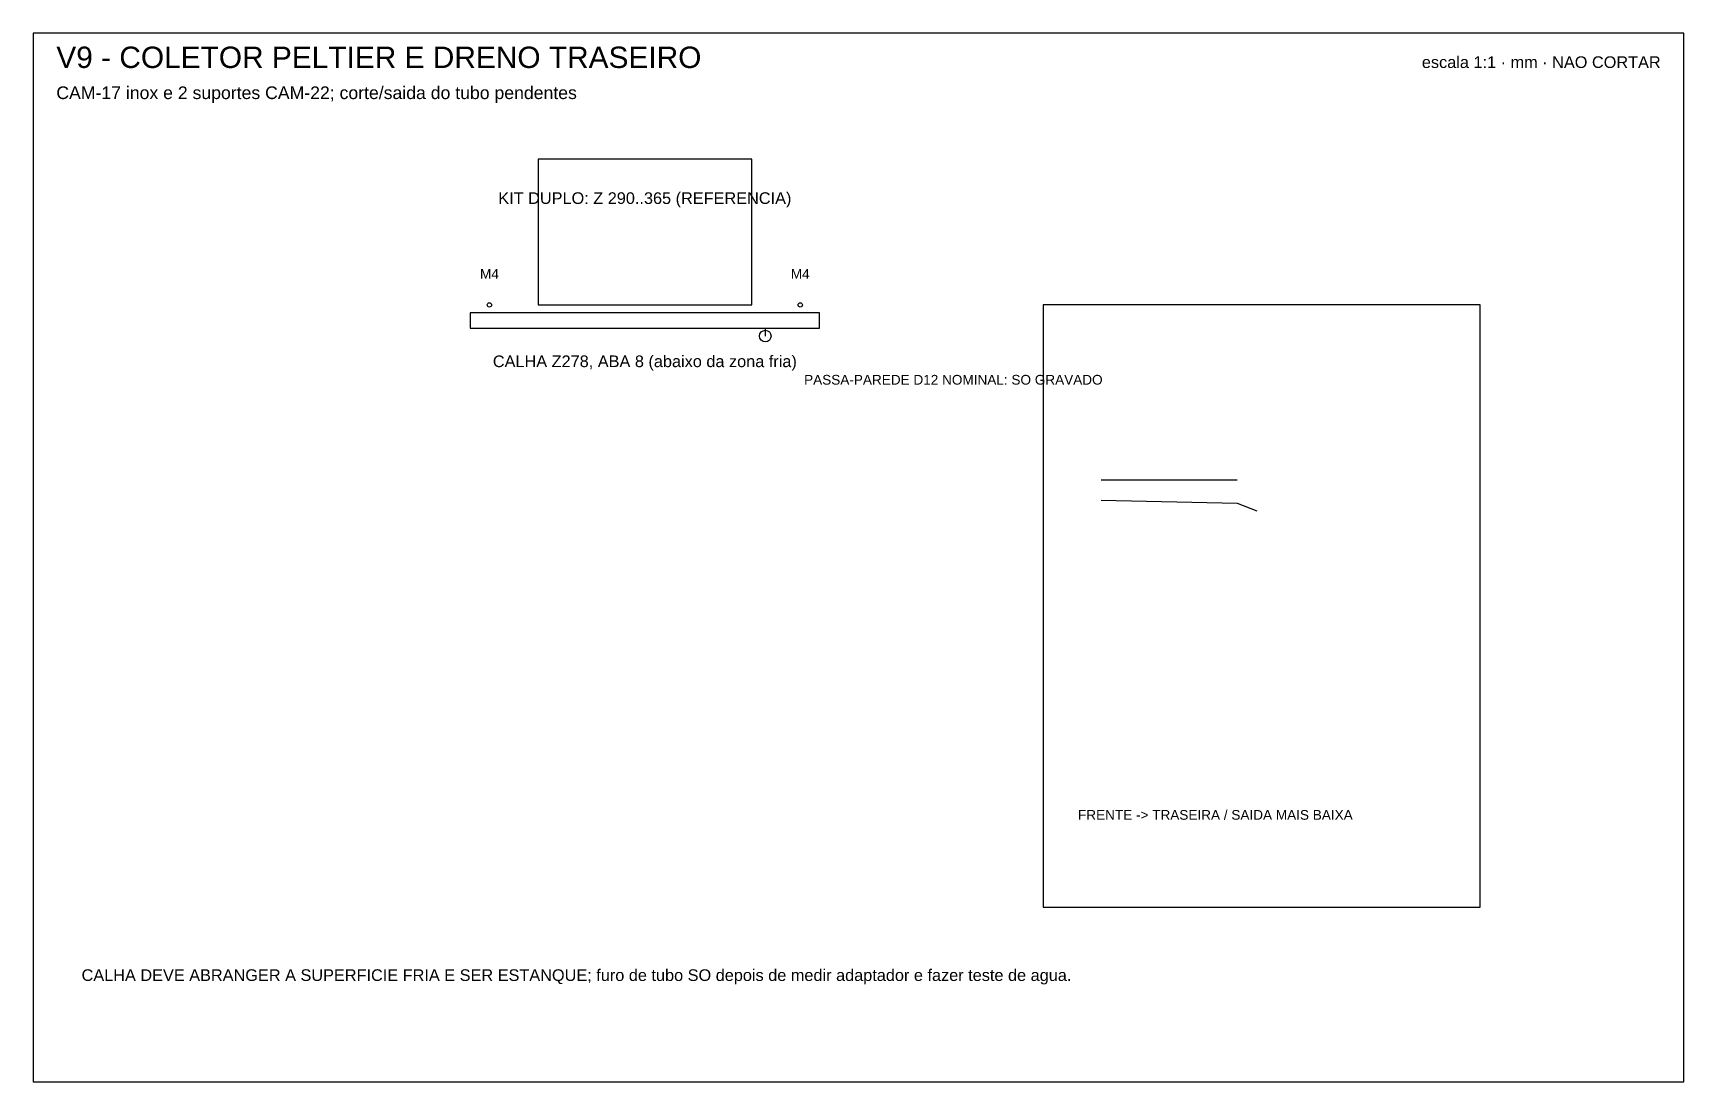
# Model space of a CAD drawing. Header units: millimetres. Extents: x 0 to 850, y 0 to 540.
import ezdxf
from ezdxf.enums import TextEntityAlignment as Align

# ---------------------------------------------------------------- set-up
doc = ezdxf.new("R2010")
doc.units = ezdxf.units.MM
for name, color, linetype in [('GRAVACAO', 3, 'Continuous'), ('MOLDURA', 8, 'Continuous'), ('REF', 9, 'Continuous'), ('TEXTO', 7, 'Continuous')]:
    doc.layers.add(name, color=color, linetype=linetype)
doc.styles.add('ARIAL', font='arial.ttf')

msp = doc.modelspace()

# ---------------------------------------------------------------- linework, layer by layer
at = {"layer": 'GRAVACAO'}
for p, q in [((377, 388), (377, 384)), ((550, 310), (620, 310)), ((620, 298), (630, 294))]:
    msp.add_line(p, q, dxfattribs=at)
msp.add_lwpolyline([(260, 400), (370, 400), (370, 475), (260, 475)], close=True, dxfattribs=at)
for centre, radius in [((235, 400), 1.12), ((395, 400), 1.12), ((377, 384), 3)]:
    msp.add_circle(centre, radius, dxfattribs=at)
at = {"layer": 'MOLDURA'}
for points in [[(0, 0), (850, 0), (850, 540), (0, 540)], [(520, 90), (745, 90), (745, 400), (520, 400)]]:
    msp.add_lwpolyline(points, close=True, dxfattribs=at)
at = {"layer": 'REF'}
msp.add_line((550, 299.5), (620, 298), dxfattribs=at)
msp.add_lwpolyline([(225, 388), (405, 388), (405, 396), (225, 396)], close=True, dxfattribs=at)

# ---------------------------------------------------------------- texts
at = {"layer": 'TEXTO', "style": 'ARIAL'}
for s, height, p in [('V9 - COLETOR PELTIER E DRENO TRASEIRO', 11, (12, 522)), ('CAM-17 inox e 2 suportes CAM-22; corte/saida do tubo pendentes', 6.5, (12, 506)), ('PASSA-PAREDE D12 NOMINAL: SO GRAVADO', 5, (397, 359)), ('FRENTE -> TRASEIRA / SAIDA MAIS BAIXA', 5, (538, 135)), ('CALHA DEVE ABRANGER A SUPERFICIE FRIA E SER ESTANQUE; furo de tubo SO depois de medir adaptador e fazer teste de agua.', 6, (25, 52))]:
    msp.add_text(s, height=height, dxfattribs=at).set_placement(p)
msp.add_text('escala 1:1 · mm · NAO CORTAR', height=6, dxfattribs=at).set_placement((838, 522), align=Align.RIGHT)
for s, height, p in [('KIT DUPLO: Z 290..365 (REFERENCIA)', 6, (315, 455)), ('M4', 5, (235, 416)), ('M4', 5, (395, 416)), ('CALHA Z278, ABA 8 (abaixo da zona fria)', 6, (315, 371))]:
    msp.add_text(s, height=height, dxfattribs=at).set_placement(p, align=Align.MIDDLE_CENTER)

doc.saveas('drawing.dxf')
